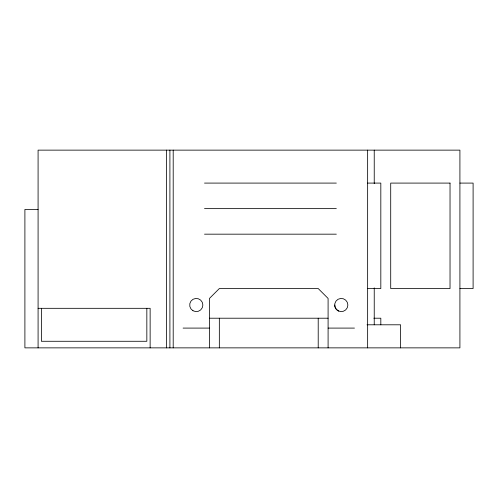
<?xml version="1.0" encoding="UTF-8"?>
<svg xmlns="http://www.w3.org/2000/svg" width="498" height="498" viewBox="0 0 498 498"><rect width="100%" height="100%" fill="white"/><g stroke="black" fill="none" stroke-linecap="round" stroke-linejoin="round"><path stroke-width="0.75" d="M204.51 183.09L336.331 183.09M367.642 183.09L380.821 183.09L380.821 288.547L367.642 288.547M459.915 183.09L473.1 183.09L473.1 288.547L459.915 288.547M204.51 208.631L336.331 208.631M38.085 209.453L24.9 209.453L24.9 347.865L459.915 347.865L459.915 150.135L38.085 150.135L38.085 347.865M204.51 234.172L336.331 234.172M38.085 308.318L150.135 308.318L150.135 347.865M209.453 318.21L328.095 318.21M373.842 318.21L380.821 318.21L380.821 324.796M367.026 324.796L400.597 324.796L400.597 347.865M183.09 328.095L209.453 328.095M328.095 328.095L354.458 328.095M338.752 311.113L336.617 309.688L335.185 307.546L334.687 305.025M374.235 150.135L374.235 183.594M374.235 287.863L374.235 324.796M367.642 150.135L367.642 347.865M328.095 347.865L328.095 298.433L318.21 288.547L219.338 288.547L209.453 298.433L209.453 347.865M318.21 318.21L318.21 347.865M219.338 318.21L219.338 347.865M173.204 150.135L173.204 347.865M169.905 150.135L169.905 347.865M166.612 150.135L166.612 347.865M146.835 308.318L146.835 341.279L41.378 341.279L41.378 308.318M450.03 183.09L390.712 183.09L390.712 288.547L450.03 288.547L450.03 183.09M192.975 310.733A6.592 6.592 0 0 0 202.86 305.025A6.592 6.592 0 0 0 192.975 299.317A6.592 6.592 0 0 0 192.975 310.733M337.98 310.733A6.592 6.592 0 0 0 347.865 305.025A6.592 6.592 0 0 0 337.98 299.317A6.592 6.592 0 0 0 337.98 310.733"/></g></svg>
